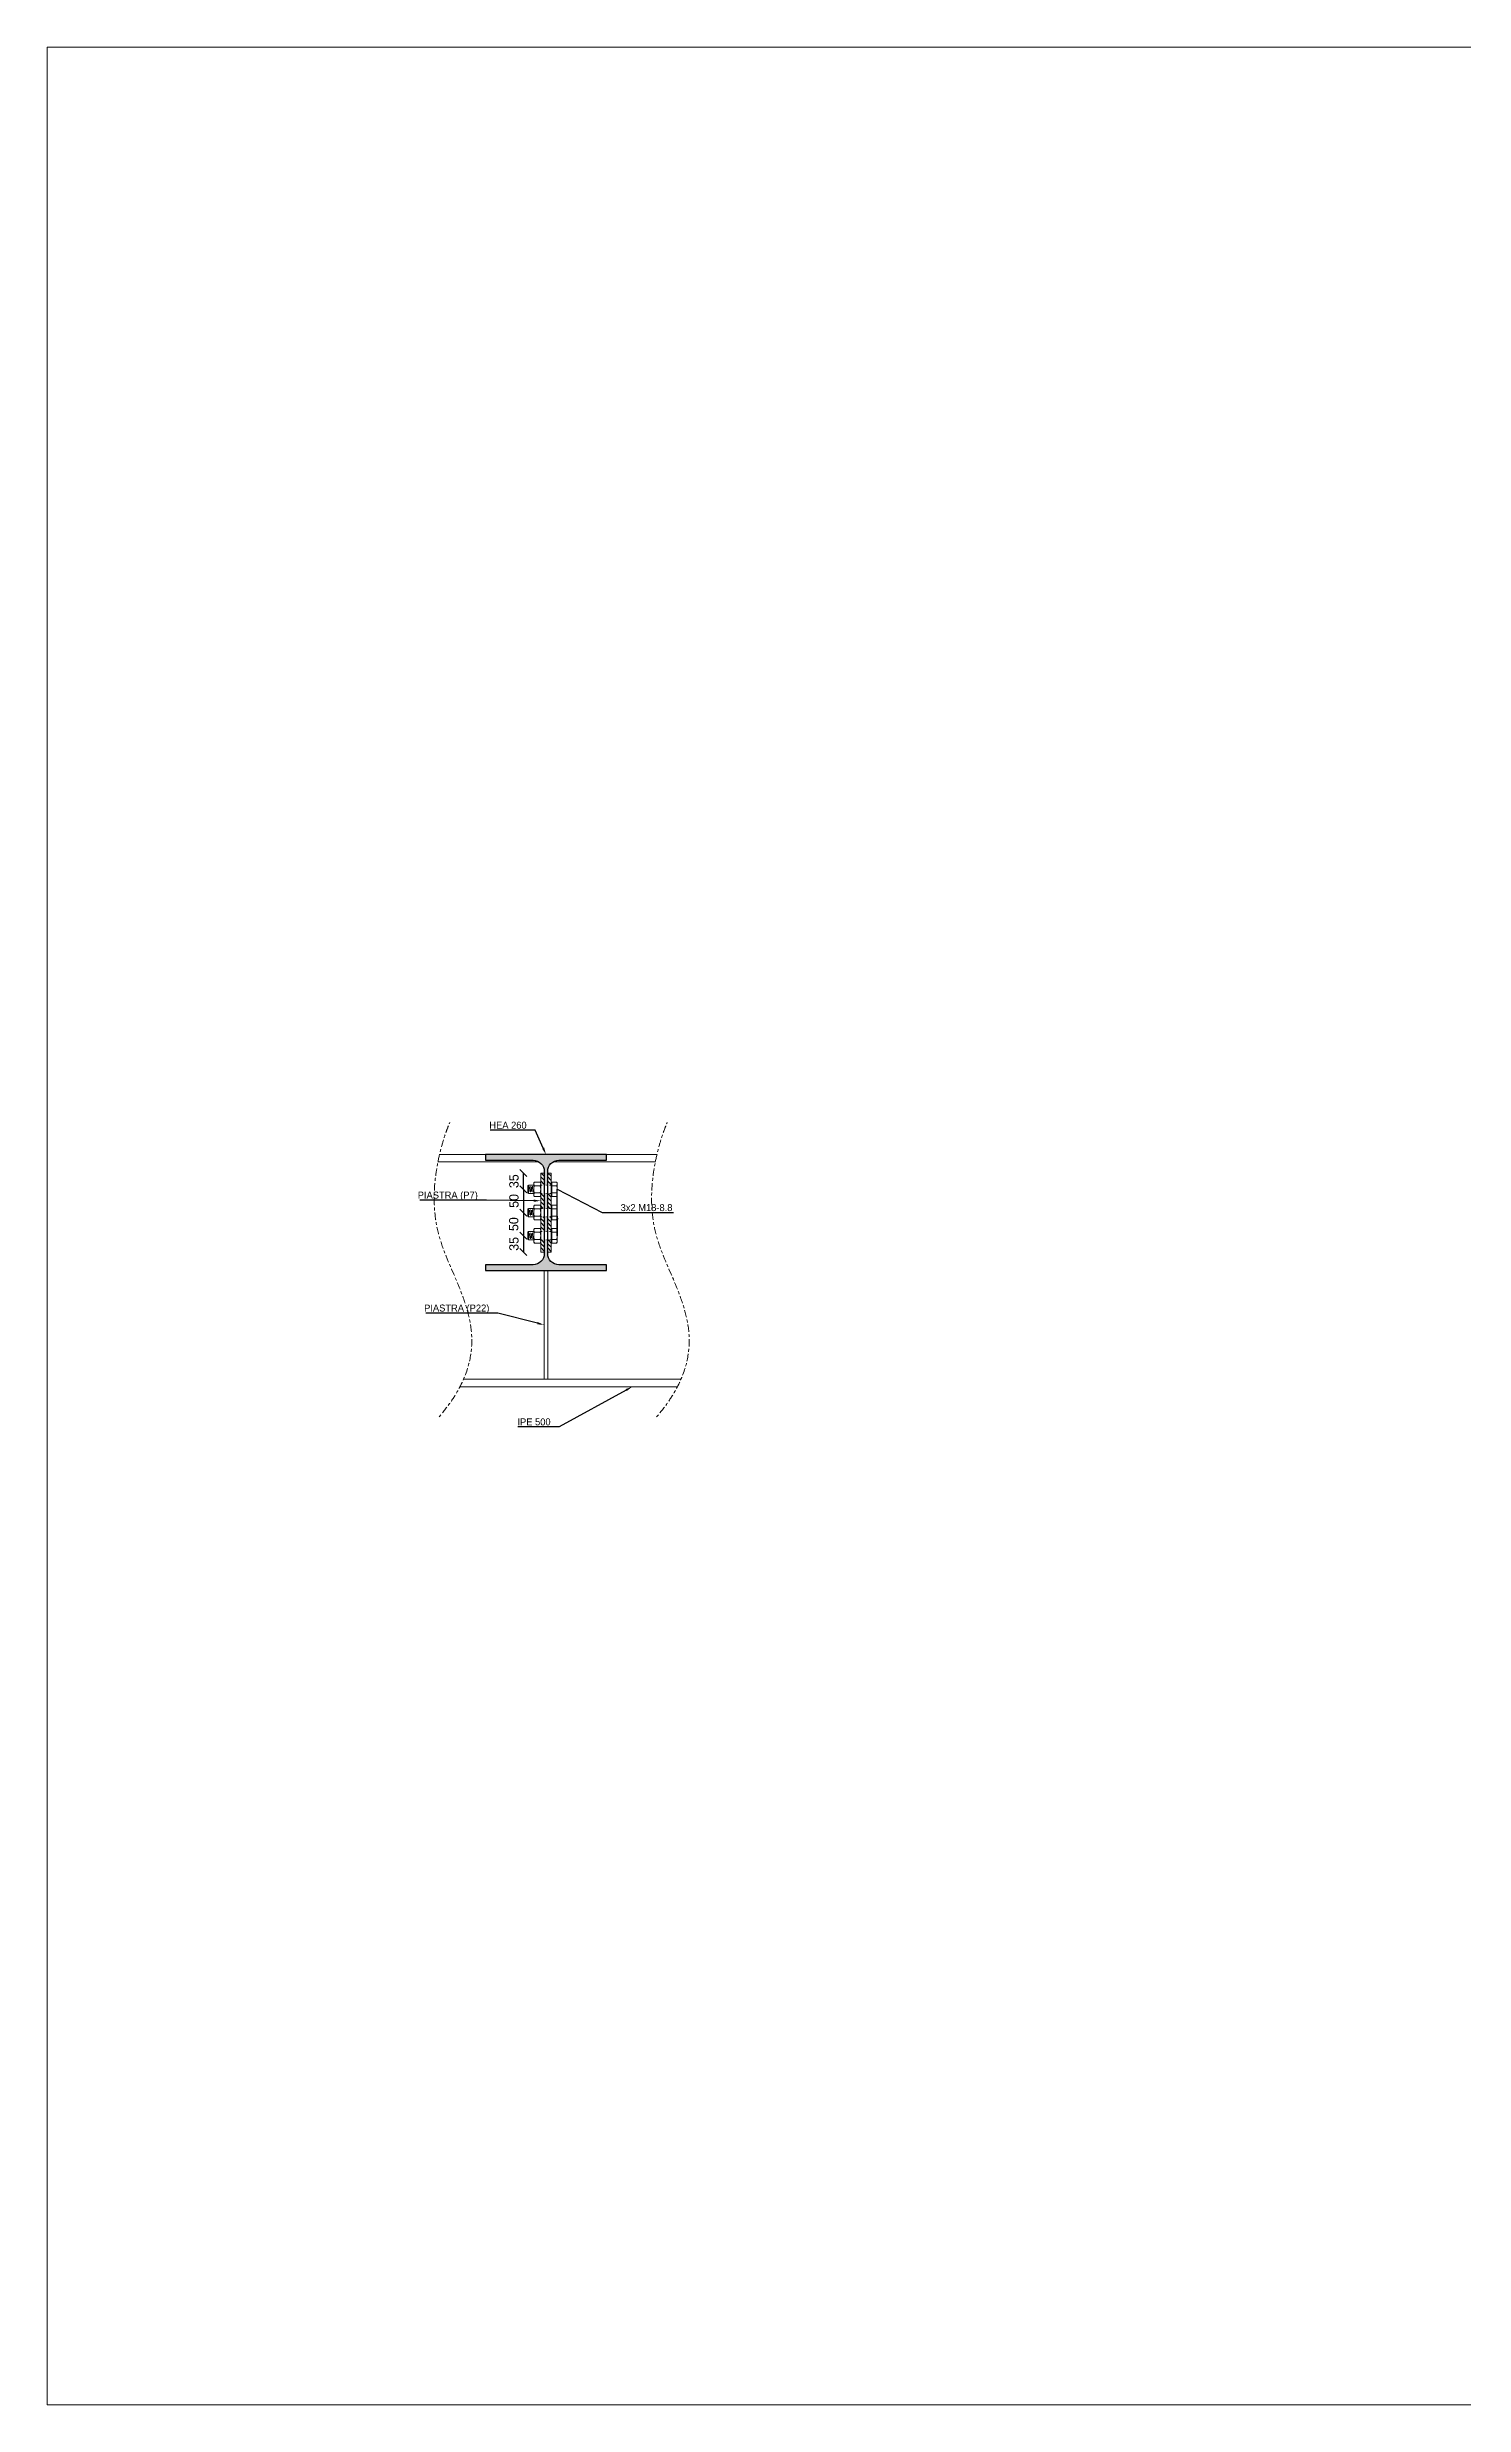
# Model space of a CAD drawing. Header units: millimetres. Extents: x -6949 to 549764, y -83146 to 127128.
# Drawn here: x 54842 to 57892, y -48652 to -43576 of the extents above; entities that cross this region are included whole.
import ezdxf
from ezdxf import colors
from ezdxf.entities.mleader import LeaderData, LeaderLine
from ezdxf.math import Vec2, Vec3

# ---------------------------------------------------------------- set-up
doc = ezdxf.new("R2010")
doc.units = ezdxf.units.MM
doc.linetypes.add('Centro', pattern=[31.75, 6.35, -4.7625, 15.875, -4.7625])
doc.linetypes.add('Tratto', pattern=[6.35, 3.175, -3.175])
for name, color, linetype, lineweight in [('bulloni', 5, 'Continuous', 9), ('LINEA DI SEZIONE', 1, 'Centro', 9), ('piastra', 6, 'Continuous', 18), ('S-BEAM', 5, 'Continuous', 18), ('SEZIONI acciaio - Steel sections', 7, 'Continuous', 25)]:
    doc.layers.add(name, color=color, linetype=linetype, lineweight=lineweight)
doc.layers.add('quote', color=7, linetype='Continuous', lineweight=5, true_color=0x383838)
doc.styles.get("Standard").update_dxf_attribs({"font": ''})
doc.styles.get('Standard').set_extended_font_data('Bahnschrift Light')
doc.dimstyles.new('Q 1_15', dxfattribs={"dimtxt": 20, "dimasz": 15, "dimexe": 0.18, "dimexo": 0.0625, "dimgap": 10, "dimtad": 2, "dimdec": 0, "dimzin": 0, "dimdsep": 46, "dimtxsty": 'Standard', "dimblk": 'OBLIQUE', "dimcen": 0, "dimse1": 1, "dimse2": 1, "dimadec": 0, "dimazin": 0, "dimtfac": 1, "dimtdec": 0, "dimtofl": 0, "dimtmove": 1, "dimatfit": 3, "dimfxl": 1, "dimtolj": 1, "dimtzin": 0, "dimarcsym": 1})
pattern_1 = [(135, (43152.805, 874.725), (-4.4901281, -4.4901281), [])]

# ---------------------------------------------------------------- blocks, each defined once
blk = doc.blocks.new('_Oblique')
at = {"color": 0, "linetype": 'ByBlock', "lineweight": -2}
blk.add_line((-0.5, -0.5), (0.5, 0.5), dxfattribs=at)
blk = doc.blocks.new('*D1269')
at = {"layer": 'Defpoints', "color": 0, "transparency": 16777216}
for p in [(55867.6, -46000.1), (55867.6, -46000.1), (55867.6, -46035.1)]:
    blk.add_point(p, dxfattribs=at)
at = {"layer": 'quote', "color": 0, "lineweight": -2, "transparency": 16777216}
blk.add_line((55867.6, -46035.1), (55867.6, -46000.1), dxfattribs=at)
at = {"layer": 'quote', "color": 0, "lineweight": -2, "transparency": 16777216, "xscale": 15, "yscale": 15, "zscale": 15}
for p, rotation in [((55867.6, -46000.1), 90), ((55867.6, -46035.1), 270)]:
    blk.add_blockref('_Oblique', p, dxfattribs=dict(at, rotation=rotation))
at = {"layer": 'quote', "color": 0, "transparency": 16777216, "insert": (55847.4, -46017.6), "char_height": 20, "attachment_point": 5, "rotation": 90}
blk.add_mtext('\\A1;35', dxfattribs=at)
blk = doc.blocks.new('*D1270')
at = {"layer": 'Defpoints', "color": 0, "transparency": 16777216}
for p in [(55867.6, -46035.1), (55867.6, -46085.1), (55867.6, -46085.1)]:
    blk.add_point(p, dxfattribs=at)
at = {"layer": 'quote', "color": 0, "lineweight": -2, "transparency": 16777216}
blk.add_line((55867.6, -46035.1), (55867.6, -46085.1), dxfattribs=at)
at = {"layer": 'quote', "color": 0, "lineweight": -2, "transparency": 16777216, "xscale": 15, "yscale": 15, "zscale": 15}
for p, rotation in [((55867.6, -46035.1), 90), ((55867.6, -46085.1), 270)]:
    blk.add_blockref('_Oblique', p, dxfattribs=dict(at, rotation=rotation))
at = {"layer": 'quote', "color": 0, "transparency": 16777216, "insert": (55847.4, -46060.1), "char_height": 20, "attachment_point": 5, "rotation": 90}
blk.add_mtext('\\A1;50', dxfattribs=at)
blk = doc.blocks.new('*D1271')
at = {"layer": 'Defpoints', "color": 0, "transparency": 16777216}
for p in [(55867.6, -46085.1), (55867.6, -46135.1), (55867.6, -46135.1)]:
    blk.add_point(p, dxfattribs=at)
at = {"layer": 'quote', "color": 0, "lineweight": -2, "transparency": 16777216}
blk.add_line((55867.6, -46085.1), (55867.6, -46135.1), dxfattribs=at)
at = {"layer": 'quote', "color": 0, "lineweight": -2, "transparency": 16777216, "xscale": 15, "yscale": 15, "zscale": 15}
for p, rotation in [((55867.6, -46085.1), 90), ((55867.6, -46135.1), 270)]:
    blk.add_blockref('_Oblique', p, dxfattribs=dict(at, rotation=rotation))
at = {"layer": 'quote', "color": 0, "transparency": 16777216, "insert": (55847, -46110.1), "char_height": 20, "attachment_point": 5, "rotation": 90}
blk.add_mtext('\\A1;50', dxfattribs=at)
blk = doc.blocks.new('*D1272')
at = {"layer": 'Defpoints', "color": 0, "transparency": 16777216}
for p in [(55867.6, -46135.1), (55867.6, -46170.1), (55905.1, -46170.1)]:
    blk.add_point(p, dxfattribs=at)
at = {"layer": 'quote', "color": 0, "lineweight": -2, "transparency": 16777216}
blk.add_line((55867.6, -46135.1), (55867.6, -46170.1), dxfattribs=at)
at = {"layer": 'quote', "color": 0, "lineweight": -2, "transparency": 16777216, "xscale": 15, "yscale": 15, "zscale": 15}
for p, rotation in [((55867.6, -46135.1), 90), ((55867.6, -46170.1), 270)]:
    blk.add_blockref('_Oblique', p, dxfattribs=dict(at, rotation=rotation))
at = {"layer": 'quote', "color": 0, "transparency": 16777216, "insert": (55847.4, -46152.6), "char_height": 20, "attachment_point": 5, "rotation": 90}
blk.add_mtext('\\A1;35', dxfattribs=at)

msp = doc.modelspace()

# ---------------------------------------------------------------- hatches: boundary and pattern name
at = {"true_color": 0xc7c8ca}
h = msp.add_hatch(color=9, dxfattribs=at)
h.dxf.hatch_style = 1
h.paths.add_polyline_path([(55944.1, -45972.6), (56046.3, -45972.6), (56046.3, -45960.1), (55786.3, -45960.1), (55786.3, -45972.6), (55888.6, -45972.6, -0.414214), (55912.6, -45996.6), (55912.6, -46026.1), (55920.1, -46026.1), (55920.1, -45996.6, -0.414214)])
h.paths.add_polyline_path([(55912.6, -46076.1), (55920.1, -46076.1), (55920.1, -46044.1), (55912.6, -46044.1)])
h.paths.add_polyline_path([(55920.1, -46094.1), (55912.6, -46094.1), (55912.6, -46126.1), (55920.1, -46126.1)])
h.paths.add_polyline_path([(55920.1, -46144.1), (55912.6, -46144.1), (55912.6, -46173.6, -0.414214), (55888.6, -46197.6), (55786.3, -46197.6), (55786.3, -46210.1), (56046.3, -46210.1), (56046.3, -46197.6), (55944.1, -46197.6, -0.414214), (55920.1, -46173.6)])
h = msp.add_hatch()
h.set_pattern_fill('ANSI31', color=256, scale=2, angle=90)
h.set_pattern_definition([(135, (43165.305, 874.725), (-4.4901281, -4.4901281), [])])
h.paths.add_polyline_path([(55912.6, -46000.1), (55905.1, -46000.1), (55905.1, -46026.1), (55912.6, -46026.1)])
h.paths.add_polyline_path([(55912.6, -46044.1), (55905.1, -46044.1), (55905.1, -46048.8), (55905.1, -46076.1), (55912.6, -46076.1)])
h.paths.add_polyline_path([(55912.6, -46094.1), (55905.1, -46094.1), (55905.1, -46098.8), (55905.1, -46126.1), (55912.6, -46126.1)])
h.paths.add_polyline_path([(55912.6, -46144.1), (55905.1, -46144.1), (55905.1, -46148.8), (55905.1, -46170.1), (55912.6, -46170.1)])
h = msp.add_hatch()
h.set_pattern_fill('ANSI31', color=256, scale=2, angle=90)
h.set_pattern_definition(pattern_1)
h.paths.add_polyline_path([(55927.6, -46000.1), (55920.1, -46000.1), (55920.1, -46026.1), (55927.6, -46026.1)])
h.paths.add_polyline_path([(55927.6, -46044.1), (55920.1, -46044.1), (55920.1, -46076.1), (55927.6, -46076.1)])
h = msp.add_hatch()
h.set_pattern_fill('ANSI31', color=256, scale=2, angle=90)
h.set_pattern_definition(pattern_1)
h.paths.add_polyline_path([(55927.6, -46094.1), (55920.1, -46094.1), (55920.1, -46126.1), (55927.6, -46126.1)])
h.paths.add_polyline_path([(55927.6, -46144.1), (55920.1, -46144.1), (55920.1, -46170.1), (55927.6, -46170.1)])

# ---------------------------------------------------------------- linework, layer by layer
at = {"layer": 'bulloni'}
for p, q in [((55877.5, -46027.1), (55878.5, -46026.1)), ((55877.5, -46043.1), (55877.5, -46027.1)), ((55878.5, -46026.1), (55890.1, -46026.1)), ((55878.5, -46044.1), (55878.5, -46026.1)), ((55879.9, -46030.1), (55880.5, -46040.1)), ((55882.3, -46028.6), (55883.1, -46041.6)), ((55884.9, -46030.1), (55885.5, -46040.1)), ((55887.3, -46028.6), (55888.1, -46041.6)), ((55890.1, -46021.4), (55891.3, -46019.6)), ((55890.1, -46048.8), (55890.1, -46021.4)), ((55903.8, -46019.6), (55891.3, -46019.6)), ((55891.3, -46027.3), (55903.8, -46027.3)), ((55905.1, -46021.4), (55903.8, -46019.6)), ((55905.1, -46048.8), (55905.1, -46021.4)), ((55928.6, -46047.6), (55928.6, -46022.6)), ((55929.1, -46022.6), (55928.6, -46022.6)), ((55929.1, -46050.7), (55929.1, -46019.6)), ((55939.3, -46019.6), (55929.1, -46019.6)), ((55929.1, -46027.3), (55939.3, -46027.3)), ((55940.6, -46021.4), (55939.3, -46019.6)), ((55940.6, -46048.8), (55940.6, -46021.4)), ((55878.5, -46044.1), (55877.5, -46043.1)), ((55877.5, -46077.1), (55878.5, -46076.1)), ((55877.5, -46093.1), (55877.5, -46077.1)), ((55878.5, -46044.1), (55890.1, -46044.1)), ((55878.5, -46076.1), (55890.1, -46076.1)), ((55878.5, -46094.1), (55878.5, -46076.1)), ((55879.9, -46080.1), (55880.5, -46090.1)), ((55882.3, -46078.6), (55883.1, -46091.6)), ((55884.9, -46080.1), (55885.5, -46090.1)), ((55887.3, -46078.6), (55888.1, -46091.6)), ((55890.1, -46048.8), (55891.3, -46050.7)), ((55890.1, -46071.4), (55891.3, -46069.6)), ((55890.1, -46098.8), (55890.1, -46071.4)), ((55903.8, -46042.9), (55891.3, -46042.9)), ((55903.8, -46050.7), (55891.3, -46050.7)), ((55903.8, -46069.6), (55891.3, -46069.6)), ((55891.3, -46077.3), (55903.8, -46077.3)), ((55905.1, -46048.8), (55903.8, -46050.7)), ((55905.1, -46071.4), (55903.8, -46069.6)), ((55905.1, -46098.8), (55905.1, -46071.4)), ((55929.1, -46047.6), (55928.6, -46047.6)), ((55928.6, -46097.6), (55928.6, -46072.6)), ((55929.1, -46072.6), (55928.6, -46072.6)), ((55939.3, -46042.9), (55929.1, -46042.9)), ((55939.3, -46050.7), (55929.1, -46050.7)), ((55929.1, -46100.7), (55929.1, -46069.6)), ((55939.3, -46069.6), (55929.1, -46069.6)), ((55929.1, -46077.3), (55939.3, -46077.3)), ((55940.6, -46048.8), (55939.3, -46050.7)), ((55940.6, -46071.4), (55939.3, -46069.6)), ((55940.6, -46098.8), (55940.6, -46071.4)), ((55878.5, -46094.1), (55877.5, -46093.1)), ((55877.5, -46127.1), (55878.5, -46126.1)), ((55877.5, -46143.1), (55877.5, -46127.1)), ((55878.5, -46094.1), (55890.1, -46094.1)), ((55878.5, -46126.1), (55890.1, -46126.1)), ((55878.5, -46144.1), (55878.5, -46126.1)), ((55879.9, -46130.1), (55880.5, -46140.1)), ((55882.3, -46128.6), (55883.1, -46141.6)), ((55884.9, -46130.1), (55885.5, -46140.1)), ((55887.3, -46128.6), (55888.1, -46141.6)), ((55890.1, -46098.8), (55891.3, -46100.7)), ((55890.1, -46121.4), (55891.3, -46119.6)), ((55890.1, -46148.8), (55890.1, -46121.4)), ((55903.8, -46092.9), (55891.3, -46092.9)), ((55903.8, -46100.7), (55891.3, -46100.7)), ((55903.8, -46119.6), (55891.3, -46119.6)), ((55891.3, -46127.3), (55903.8, -46127.3)), ((55905.1, -46098.8), (55903.8, -46100.7)), ((55905.1, -46121.4), (55903.8, -46119.6)), ((55905.1, -46148.8), (55905.1, -46121.4)), ((55929.1, -46097.6), (55928.6, -46097.6)), ((55928.6, -46147.6), (55928.6, -46122.6)), ((55929.1, -46122.6), (55928.6, -46122.6)), ((55939.3, -46092.9), (55929.1, -46092.9)), ((55939.3, -46100.7), (55929.1, -46100.7)), ((55929.1, -46150.7), (55929.1, -46119.6)), ((55939.3, -46119.6), (55929.1, -46119.6)), ((55929.1, -46127.3), (55939.3, -46127.3)), ((55940.6, -46098.8), (55939.3, -46100.7)), ((55940.6, -46121.4), (55939.3, -46119.6)), ((55940.6, -46148.8), (55940.6, -46121.4)), ((55878.5, -46144.1), (55877.5, -46143.1)), ((55878.5, -46144.1), (55890.1, -46144.1)), ((55890.1, -46148.8), (55891.3, -46150.7)), ((55903.8, -46142.9), (55891.3, -46142.9)), ((55903.8, -46150.7), (55891.3, -46150.7)), ((55905.1, -46148.8), (55903.8, -46150.7)), ((55929.1, -46147.6), (55928.6, -46147.6)), ((55939.3, -46142.9), (55929.1, -46142.9)), ((55939.3, -46150.7), (55929.1, -46150.7)), ((55940.6, -46148.8), (55939.3, -46150.7))]:
    msp.add_line(p, q, dxfattribs=at)
at = {"layer": 'bulloni', "linetype": 'Tratto'}
for points in [[(55905.1, -46026.1), (55927.6, -46026.1)], [(55905.1, -46044.1), (55927.6, -46044.1)], [(55905.1, -46076.1), (55927.6, -46076.1)], [(55905.1, -46094.1), (55927.6, -46094.1)], [(55905.1, -46126.1), (55927.6, -46126.1)], [(55905.1, -46144.1), (55927.6, -46144.1)]]:
    msp.add_lwpolyline(points, dxfattribs=at)
at = {"layer": 'bulloni'}
for centre, radius, start, end in [((55896.8, -46023.5), 6.67, 144.2621, 215.7379), ((55914.9, -46035.1), 24.8, 161.6858, 198.3142), ((55898.4, -46023.5), 6.67, 324.2621, 35.7379), ((55880.3, -46035.1), 24.8, 341.6858, 18.3142), ((55927.6, -46025.1), 1, 270, 0), ((55933.9, -46023.5), 6.67, 324.2621, 35.7379), ((55915.8, -46035.1), 24.8, 341.6858, 18.3142), ((55896.8, -46046.8), 6.67, 144.2621, 215.7379), ((55896.8, -46073.5), 6.67, 144.2621, 215.7379), ((55914.9, -46085.1), 24.8, 161.6858, 198.3142), ((55898.4, -46046.8), 6.67, 324.2621, 35.7379), ((55898.4, -46073.5), 6.67, 324.2621, 35.7379), ((55880.3, -46085.1), 24.8, 341.6858, 18.3142), ((55927.6, -46045.1), 1, 0, 90), ((55927.6, -46075.1), 1, 270, 0), ((55933.9, -46046.8), 6.67, 324.2621, 35.7379), ((55933.9, -46073.5), 6.67, 324.2621, 35.7379), ((55915.8, -46085.1), 24.8, 341.6858, 18.3142), ((55896.8, -46096.8), 6.67, 144.2621, 215.7379), ((55896.8, -46123.5), 6.67, 144.2621, 215.7379), ((55914.9, -46135.1), 24.8, 161.6858, 198.3142), ((55898.4, -46096.8), 6.67, 324.2621, 35.7379), ((55898.4, -46123.5), 6.67, 324.2621, 35.7379), ((55880.3, -46135.1), 24.8, 341.6858, 18.3142), ((55927.6, -46095.1), 1, 0, 90), ((55927.6, -46125.1), 1, 270, 0), ((55933.9, -46096.8), 6.67, 324.2621, 35.7379), ((55933.9, -46123.5), 6.67, 324.2621, 35.7379), ((55915.8, -46135.1), 24.8, 341.6858, 18.3142), ((55896.8, -46146.8), 6.67, 144.2621, 215.7379), ((55898.4, -46146.8), 6.67, 324.2621, 35.7379), ((55927.6, -46145.1), 1, 0, 90), ((55933.9, -46146.8), 6.67, 324.2621, 35.7379)]:
    msp.add_arc(centre, radius, start, end, dxfattribs=at)
at = {"layer": 'LINEA DI SEZIONE'}
for points in [[(55686.2, -46525.1), (55829.4, -46359.2), (55600.2, -46134.8), (55709.2, -45891.4), (55709.2, -45891.4)], [(56154.3, -46525.1), (56297.4, -46359.2), (56068.2, -46134.8), (56177.2, -45891.4), (56177.2, -45891.4)]]:
    msp.add_open_spline(points, degree=3, dxfattribs=at)
at = {"layer": 'piastra'}
for points in [[(55905.1, -46000.1), (55912.6, -46000.1), (55912.6, -46170.1), (55905.1, -46170.1)], [(55927.6, -46000.1), (55920.1, -46000.1), (55920.1, -46170.1), (55927.6, -46170.1)]]:
    msp.add_lwpolyline(points, close=True, dxfattribs=at)
for points in [[(55912.6, -46210.1), (55912.6, -46444.1)], [(55920.1, -46210.1), (55920.1, -46444.1)]]:
    msp.add_lwpolyline(points, dxfattribs=at)
at = {"layer": 'quote'}
msp.add_lwpolyline([(54842.5, -43576.3), (60942.1, -43576.3), (60942.1, -48651.9), (54842.5, -48651.9)], close=True, dxfattribs=at)
at = {"layer": 'S-BEAM'}
for points in [[(55901.1, -45976.1), (55683.8, -45976.1)], [(55687.2, -45960.1), (56155.3, -45960.1)], [(56151.8, -45976.1), (55931.6, -45976.1)], [(56199.3, -46460.1), (55731.2, -46460.1)], [(55738.9, -46444.1), (56206.9, -46444.1)]]:
    msp.add_lwpolyline(points, dxfattribs=at)
at = {"layer": 'SEZIONI acciaio - Steel sections'}
msp.add_lwpolyline([(56046.3, -45960.1), (55786.3, -45960.1), (55786.3, -45972.6), (55888.6, -45972.6, -0.414214), (55912.6, -45996.6), (55912.6, -46173.6, -0.414214), (55888.6, -46197.6), (55786.3, -46197.6), (55786.3, -46210.1), (56046.3, -46210.1), (56046.3, -46197.6), (55944.1, -46197.6, -0.414214), (55920.1, -46173.6), (55920.1, -45996.6, -0.414214), (55944.1, -45972.6), (56046.3, -45972.6)], format="xyb", close=True, dxfattribs=at)

# ---------------------------------------------------------------- dimensions: what is measured, and where the dimension line sits
at = {"layer": 'quote'}
for base, p1, p2, picture, middle in [((55867.6, -46000.1), (55867.6, -46035.1), (55867.6, -46000.1), '*D1269', (55867.6, -46017.6)), ((55867.6, -46085.1), (55867.6, -46035.1), (55867.6, -46085.1), '*D1270', (55867.6, -46060.1)), ((55867.6, -46135.1), (55867.6, -46085.1), (55867.6, -46135.1), '*D1271', (55867.2, -46110.1)), ((55867.6, -46170.1), (55867.6, -46135.1), (55905.1, -46170.1), '*D1272', (55867.6, -46152.6))]:
    dim = msp.add_linear_dim(base=base, p1=p1, p2=p2, angle=90, dimstyle='Q 1_15', dxfattribs=at)
    dim.commit()
    dim.dimension.update_dxf_attribs({"geometry": picture, "text_midpoint": middle, "dimtype": 160})

# ---------------------------------------------------------------- leaders
ml = msp.add_multileader_mtext('Standard', dxfattribs=at)
ml.set_content('HEA 260', color=256)
ml.set_leader_properties()
ml.build(insert=Vec2(0, 0))
ml.multileader.update_dxf_attribs({"text_left_attachment_type": 5, "text_right_attachment_type": 6, "dogleg_length": 30, "arrow_head_size": 15})
ctx = ml.context
ctx.base_point, ctx.char_height, ctx.arrow_head_size, ctx.landing_gap_size, ctx.plane_origin = Vec3(55790.4, -45907.8), 15, 15, 10, Vec3(55916.3, -45960.1)
ctx.left_attachment, ctx.right_attachment, ctx.text_align_type = 5, 6, 2
notes = []
notes.append((ctx, [(0, (1, 1, 0), (55893.1, -45907.6), (-1, 0), 8.43, [(0, [(55916.3, -45960.1)], 0, [])])]))
ctx.mtext.insert, ctx.mtext.alignment, ctx.mtext.flow_direction = Vec3(55874.7, -45889.6), 3, 5
ml = msp.add_multileader_mtext('Standard', dxfattribs=at)
ml.set_content('PIASTRA (P7)', color=256)
ml.set_leader_properties()
ml.build(insert=Vec2(0, 0))
ml.multileader.update_dxf_attribs({"text_left_attachment_type": 5, "text_right_attachment_type": 6, "dogleg_length": 30, "arrow_head_size": 15})
ctx = ml.context
ctx.base_point, ctx.char_height, ctx.arrow_head_size, ctx.landing_gap_size, ctx.plane_origin = Vec3(55638.3, -46059.8), 15, 15, 10, Vec3(55826.8, -45844.2)
ctx.left_attachment, ctx.right_attachment, ctx.text_align_type = 5, 6, 2
notes.append((ctx, [(0, (1, 1, 0), (55788.1, -46058.2), (-1, 0), 8.43, [(0, [(55905.1, -46059.8)], 0, [])])]))
ctx.mtext.insert, ctx.mtext.alignment, ctx.mtext.flow_direction = Vec3(55769.6, -46040), 3, 5
ml = msp.add_multileader_mtext('Standard', dxfattribs=at)
ml.set_content('3x2 M18-8.8', color=256)
ml.set_leader_properties()
ml.build(insert=Vec2(0, 0))
ml.multileader.update_dxf_attribs({"text_left_attachment_type": 5, "text_right_attachment_type": 6, "dogleg_length": 30, "arrow_head_size": 15})
ctx = ml.context
ctx.base_point, ctx.char_height, ctx.arrow_head_size, ctx.landing_gap_size, ctx.plane_origin = Vec3(56067.1, -46085.1), 15, 15, 10, Vec3(56145.6, -46135.1)
ctx.left_attachment, ctx.right_attachment = 5, 6
notes.append((ctx, [(1, (1, 1, 0), (56037.1, -46085.1), (1, 0), 30, [(2, [(55940.6, -46085.1), (55940.6, -46135.1), (55940.6, -46035.1)], 0, [])])]))
ctx.mtext.insert, ctx.mtext.flow_direction = Vec3(56077.1, -46067), 5
ml = msp.add_multileader_mtext('Standard', dxfattribs=at)
ml.set_content('PIASTRA (P22)', color=256)
ml.set_leader_properties()
ml.build(insert=Vec2(0, 0))
ml.multileader.update_dxf_attribs({"text_left_attachment_type": 5, "text_right_attachment_type": 6, "dogleg_length": 30, "arrow_head_size": 15})
ctx = ml.context
ctx.base_point, ctx.char_height, ctx.arrow_head_size, ctx.landing_gap_size, ctx.plane_origin = Vec3(55652, -46303), 15, 15, 10, Vec3(55912.6, -46327.1)
ctx.left_attachment, ctx.right_attachment, ctx.text_align_type = 5, 6, 2
notes.append((ctx, [(0, (1, 1, 0), (55812.9, -46301.4), (-1, 0), 8.43, [(0, [(55912.6, -46327.1)], 0, [])])]))
ctx.mtext.insert, ctx.mtext.alignment, ctx.mtext.flow_direction = Vec3(55794.5, -46283.2), 3, 5
ml = msp.add_multileader_mtext('Standard', dxfattribs=at)
ml.set_content('IPE 500', color=256)
ml.set_leader_properties()
ml.build(insert=Vec2(0, 0))
ml.multileader.update_dxf_attribs({"text_left_attachment_type": 5, "text_right_attachment_type": 6, "dogleg_length": 30, "arrow_head_size": 15})
ctx = ml.context
ctx.base_point, ctx.char_height, ctx.arrow_head_size, ctx.landing_gap_size, ctx.plane_origin = Vec3(55850, -46546.5), 15, 15, 10, Vec3(56102.1, -46460.1)
ctx.left_attachment, ctx.right_attachment, ctx.text_align_type = 5, 6, 2
notes.append((ctx, [(0, (1, 1, 0), (55944.8, -46546.3), (-1, 0), 8.43, [(0, [(56102.1, -46460.1)], 0, [])])]))
ctx.mtext.insert, ctx.mtext.alignment, ctx.mtext.flow_direction = Vec3(55926.3, -46528.3), 3, 5
for ctx, leaders in notes:
    for number, flags, end, landing, length, lines in leaders:
        leader = LeaderData()
        leader.index, (leader.has_last_leader_line, leader.has_dogleg_vector, leader.attachment_direction) = number, flags
        leader.last_leader_point, leader.dogleg_vector, leader.dogleg_length = Vec3(end), Vec3(landing), length
        for number, points, colour, breaks in lines:
            line = LeaderLine()
            line.index, line.vertices, line.color, line.breaks = number, Vec3.list(points), colors.encode_raw_color(colour), breaks
            leader.lines.append(line)
        ctx.leaders.append(leader)

doc.saveas('drawing.dxf')
